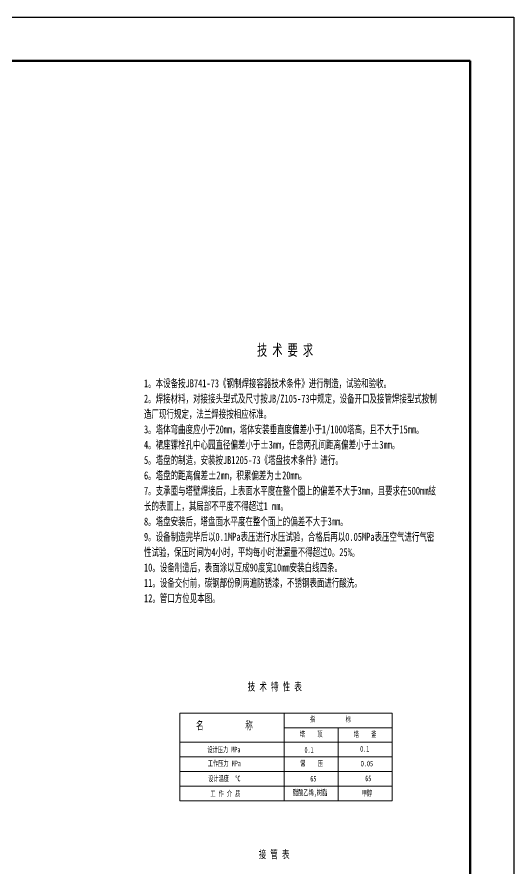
# Model space of a CAD drawing. Header units: millimetres. Extents: x -8910 to 8910, y -12615 to 12615.
# Drawn here: x 2116 to 8910, y 961 to 12615 of the extents above; entities that cross this region are included whole.
import ezdxf

# ---------------------------------------------------------------- set-up
doc = ezdxf.new("R2010")
doc.units = ezdxf.units.MM
doc.linetypes.add('EB_DASHDOT', pattern=[39, 30, -3, 3, -3])
for name, color, linetype, lineweight in [('CAXA0', 7, 'Continuous', 50), ('CAXA1', 1, 'EB_DASHDOT', 25), ('CAXA3', 7, 'Continuous', 25), ('CAXA4', 3, 'Continuous', 15)]:
    doc.layers.add(name, color=color, linetype=linetype, lineweight=lineweight)
doc.styles.add('UserTxtStyle2', font='FSGB2312.ttf', dxfattribs={"width": 0.667})
doc.styles.add('标准', font='FSGB2312.ttf', dxfattribs={"width": 0.667})

# ---------------------------------------------------------------- blocks, each defined once
blk = doc.blocks.new('CAXBLOCK0', base_point=(8310, -12015))
at = {"layer": 'CAXA0', "linetype": 'Continuous', "lineweight": 25}
for p, q in [((-8910, 12615), (8910, 12615)), ((8910, 12615), (8910, -12615))]:
    blk.add_line(p, q, dxfattribs=at)
at = {"layer": 'CAXA0', "linetype": 'Continuous', "lineweight": 70}
for p, q in [((-8310, 12015), (8310, 12015)), ((8310, 12015), (8310, -12015))]:
    blk.add_line(p, q, dxfattribs=at)

msp = doc.modelspace()

# ---------------------------------------------------------------- linework, layer by layer
at = {"layer": 'CAXA1', "color": 7, "linetype": 'Continuous', "lineweight": 18}
for p, q in [((6507.603, 3093.222), (6507.603, 3096.222)), ((5769.386, 2893.222), (7248.819, 2893.222)), ((6507.603, 1893.222), (6507.603, 2893.222))]:
    msp.add_line(p, q, dxfattribs=at)
at = {"layer": 'CAXA3', "linetype": 'Continuous', "lineweight": 18}
for p, q in [((4341.466, 3093.222), (7245.819, 3093.222)), ((4341.466, 3093.222), (4341.466, 1893.222)), ((5769.386, 1893.222), (5769.386, 3093.222)), ((7245.819, 1893.222), (7245.819, 3093.222)), ((4341.466, 2693.222), (7245.819, 2693.222)), ((4341.466, 2493.222), (7245.819, 2493.222)), ((4341.466, 2293.222), (7245.819, 2293.222)), ((4341.466, 2093.222), (7245.819, 2093.222)), ((4341.466, 1893.222), (7245.819, 1893.222))]:
    msp.add_line(p, q, dxfattribs=at)

# ---------------------------------------------------------------- block references
at = {"layer": 'CAXA0'}
msp.add_blockref('CAXBLOCK0', (8310, -12015), dxfattribs=at)

# ---------------------------------------------------------------- texts
at = {"layer": 'CAXA4', "linetype": 'Continuous', "lineweight": 20, "attachment_point": 1, "style": '标准'}
for s, insert, char_height in [('\\fFangSong_GB2312|b0|i0|p34;技 术 要 求', (5397.263, 8136.079), 153.3), ('\\fFangSong_GB2312|b0|i0|p34;1。本设备按JB741-73《钢制焊接容器技术条件》进行制造，试验和验收。', (3851.947, 7659.509), 109.5), ('\\fFangSong_GB2312|b0|i0|p34;2。焊接材料，对接接头型式及尺寸按JB/Z105-73中规定，设备开口及接管焊接型式按制  ', (3851.947, 7449.488), 109.5), ('\\fFangSong_GB2312|b0|i0|p34;造厂现行规定，法兰焊接按相应标准。', (3851.947, 7239.467), 109.5), ('\\fFangSong_GB2312|b0|i0|p34;3。塔体弯曲度应小于20mm，塔体安装垂直度偏差小于1/1000塔高，且不大于15mm。', (3851.947, 7029.446), 109.5), ('\\fFangSong_GB2312|b0|i0|p34;4。裙座镙栓孔中心园直径偏差小于{%%P}3mm，任意两孔间距离偏差小于{%%P}3mm。', (3851.947, 6819.425), 109.5), ('\\fFangSong_GB2312|b0|i0|p34;5。塔盘的制造，安装按JB1205-73《塔盘技术条件》进行。', (3851.947, 6609.404), 109.5), ('\\fFangSong_GB2312|b0|i0|p34;6。塔盘的距离偏差{%%P}2mm，积累偏差为{%%P}20mm。', (3851.947, 6399.383), 109.5), ('\\fFangSong_GB2312|b0|i0|p34;7。支承圈与塔壁焊接后，上表面水平度在整个圈上的偏差不大于3mm，且要求在500mm絃  ', (3851.947, 6189.362), 109.5), ('\\fFangSong_GB2312|b0|i0|p34;长的表面上，其局部不平度不得超过1 mm。', (3851.947, 5979.341), 109.5), ('\\fFangSong_GB2312|b0|i0|p34;8。塔盘安装后，塔盘面水平度在整个面上的偏差不大于3mm。', (3851.947, 5769.32), 109.5), ('\\fFangSong_GB2312|b0|i0|p34;9。设备制造完毕后以0.1MPa表压进行水压试验，合格后再以0.05MPa表压空气进行气密   ', (3851.947, 5559.299), 109.5), ('\\fFangSong_GB2312|b0|i0|p34;性试验，保压时间为4小时，平均每小时泄漏量不得超过0。25%。', (3851.947, 5349.278), 109.5), ('\\fFangSong_GB2312|b0|i0|p34;10。设备制造后，表面涂以互成90度宽10mm安装白线四条。', (3851.947, 5139.257), 109.5), ('\\fFangSong_GB2312|b0|i0|p34;11。设备交付前，碳钢部份刷两遍防锈漆，不锈钢表面进行酸洗。', (3851.947, 4929.236), 109.5), ('\\fFangSong_GB2312|b0|i0|p34;12。管口方位见本图。', (3851.947, 4719.215), 109.5)]:
    msp.add_mtext(s, dxfattribs=dict(at, insert=insert, char_height=char_height))
at = {"layer": 'CAXA4', "linetype": 'Continuous', "lineweight": 25, "char_height": 109.5, "attachment_point": 1, "style": 'UserTxtStyle2'}
for s, insert in [('\\fFangSong_GB2312|b0|i0|p34;技 术 特 性 表', (5269.883, 3509.701)), ('\\fFangSong_GB2312|b0|i0|p34;接 管 表', (5419.68, 1215.747))]:
    msp.add_mtext(s, dxfattribs=dict(at, insert=insert))
at = {"layer": 'CAXA4', "linetype": 'Continuous', "lineweight": 18, "attachment_point": 1}
for s, insert, char_height, style in [('\\fFangSong_GB2312|b0|i0|p34;指          标', (6120.015, 3049.599), 76.6, 'UserTxtStyle2'), ('\\fFangSong_GB2312|b0|i0|p34;名          称', (4563.839, 2978.885), 109.5, 'UserTxtStyle2'), ('\\fFangSong_GB2312|b0|i0|p34;塔    顶', (5982.624, 2845.557), 76.6, '标准'), ('\\fFangSong_GB2312|b0|i0|p34;塔    釜', (6720.026, 2842.013), 76.6, '标准'), ('\\fFangSong_GB2312|b0|i0|p34;设计压力 MPa', (4717.763, 2631.478), 76.6, 'UserTxtStyle2'), ('\\fFangSong_GB2312|b0|i0|p34;0.1', (6046.214, 2627.035), 76.6, 'UserTxtStyle2'), ('\\fFangSong_GB2312|b0|i0|p34;0.1', (6807.032, 2641.209), 76.6, 'UserTxtStyle2'), ('\\fFangSong_GB2312|b0|i0|p34;工作压力 MPa', (4723.499, 2443.082), 76.6, 'UserTxtStyle2'), ('\\fFangSong_GB2312|b0|i0|p34;常    压', (5989.504, 2443.132), 76.6, '标准'), ('\\fFangSong_GB2312|b0|i0|p34;0.05', (6816.712, 2441.051), 76.6, '标准'), ('\\fFangSong_GB2312|b0|i0|p34;设计温度  {%%D}C', (4728.712, 2236.281), 76.6, 'UserTxtStyle2'), ('\\fFangSong_GB2312|b0|i0|p34;65', (6125.795, 2234.164), 76.6, 'UserTxtStyle2'), ('\\fFangSong_GB2312|b0|i0|p34;65', (6876.419, 2237.708), 76.6, 'UserTxtStyle2'), ('\\fFangSong_GB2312|b0|i0|p34;工 作 介 质', (4758.867, 2029.136), 76.6, 'UserTxtStyle2'), ('\\fFangSong_GB2312|b0|i0|p34;醋酸乙烯,树脂', (5887.593, 2044.296), 76.6, '标准'), ('\\fFangSong_GB2312|b0|i0|p34;甲醇', (6827.223, 2036.134), 76.6, 'UserTxtStyle2')]:
    msp.add_mtext(s, dxfattribs=dict(at, insert=insert, char_height=char_height, style=style))

doc.saveas('drawing.dxf')
